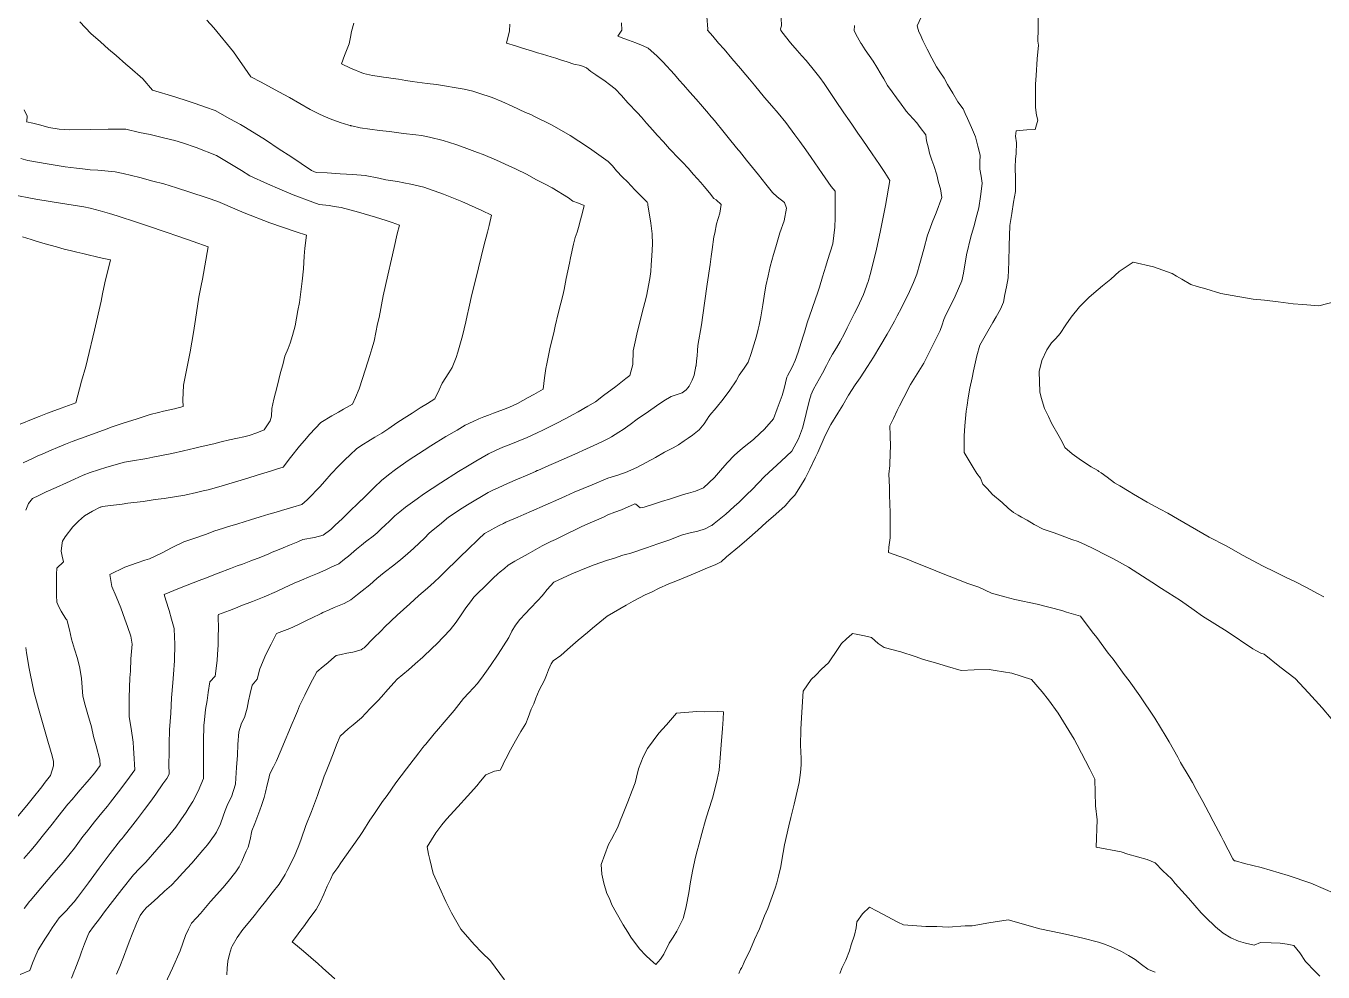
# Model space of a CAD drawing. Header units: inches. Extents: x 11351264 to 11356330, y 6702313 to 6706468.
# Drawn here: x 11351958 to 11352483, y 6702963 to 6703346 of the extents above; entities that cross this region are included whole.
import ezdxf

# ---------------------------------------------------------------- set-up
doc = ezdxf.new("R2010")
doc.units = ezdxf.units.IN
doc.header["$MEASUREMENT"] = 0
doc.layers.add('Shumate_Contours_clip1', color=7, linetype='Continuous', lineweight=0)

msp = doc.modelspace()

# ---------------------------------------------------------------- linework, layer by layer
at = {"layer": 'Shumate_Contours_clip1'}
for points, elevation in [([(11352038.81, 6702962.17), (11352039.04, 6702964.93), (11352039.28, 6702967.7), (11352039.91, 6702970.59), (11352040.81, 6702973.24), (11352041.03, 6702973.83), (11352043.03, 6702977.35), (11352045.38, 6702980.57), (11352048.21, 6702983.98), (11352050.48, 6702986.75), (11352051.74, 6702988.36), (11352052.26, 6702989.07), (11352054.48, 6702991.89), (11352057.28, 6702995.38), (11352060, 6702998.95), (11352062.46, 6703002.82), (11352063.31, 6703004.48), (11352066.12, 6703010.02), (11352068, 6703014.53), (11352068.96, 6703017.1), (11352070.91, 6703022.6), (11352073.12, 6703028.36), (11352075.55, 6703034.86), (11352076.27, 6703036.9), (11352077.14, 6703039.35), (11352078.32, 6703042.59), (11352079.02, 6703044.51), (11352080.65, 6703048.61), (11352082.28, 6703052.72), (11352083.32, 6703055.31), (11352084.71, 6703058.82), (11352087.97, 6703061.81), (11352089.97, 6703063.37), (11352093.36, 6703066.31), (11352095.16, 6703068.17), (11352096.96, 6703069.98), (11352100.09, 6703073.33), (11352101.48, 6703074.82), (11352104.06, 6703077.71), (11352106.67, 6703080.54), (11352107.88, 6703081.96), (11352112.42, 6703085.71), (11352115.14, 6703088.15), (11352118.21, 6703090.83), (11352122.03, 6703094.46), (11352123.87, 6703096.2), (11352129.34, 6703101.94), (11352131.7, 6703104.96), (11352134.04, 6703108.33), (11352135.68, 6703110.77), (11352137.45, 6703113.24), (11352138.81, 6703115.08), (11352140.47, 6703116.71), (11352143.12, 6703119.32), (11352147.08, 6703123.22), (11352148.24, 6703124.2), (11352148.64, 6703124.55), (11352149.52, 6703125.32), (11352151.26, 6703126.79), (11352152.82, 6703128.05), (11352155.51, 6703129.74), (11352158.21, 6703131.22), (11352160.89, 6703132.71), (11352162.73, 6703133.71), (11352164.65, 6703134.77), (11352166.55, 6703135.85), (11352170, 6703137.62), (11352171.95, 6703138.52), (11352177.05, 6703141.04), (11352179.58, 6703142.31), (11352182.62, 6703143.77), (11352185.91, 6703145.18), (11352189.53, 6703146.67), (11352191.38, 6703147.55), (11352193.17, 6703148.43), (11352195.92, 6703149.49), (11352198.59, 6703150.55), (11352201.33, 6703151.68), (11352203.52, 6703152.7), (11352204.04, 6703152.9), (11352204.4, 6703152.85), (11352206.2, 6703151.29), (11352207.83, 6703151.56), (11352212.35, 6703153.07), (11352214.79, 6703153.82), (11352218.52, 6703155.01), (11352223.4, 6703156.53), (11352224.7, 6703156.95), (11352225.83, 6703157.24), (11352228.61, 6703157.99), (11352231.8, 6703159.35), (11352236.31, 6703163.57), (11352238.72, 6703166.45), (11352241.41, 6703169.49), (11352244.35, 6703172.67), (11352246.67, 6703174.7), (11352248.27, 6703176.06), (11352252.08, 6703179.02), (11352254.74, 6703181.5), (11352256.34, 6703183.01), (11352258.47, 6703185.37), (11352260.16, 6703187.4), (11352261.68, 6703191.37), (11352263.72, 6703196.76), (11352264.45, 6703199.66), (11352265.61, 6703204.15), (11352265.84, 6703204.76), (11352267.68, 6703208.25), (11352268.9, 6703211.01), (11352270.23, 6703214.32), (11352272, 6703220.41), (11352272.7, 6703222.45), (11352273.85, 6703226.26), (11352275.81, 6703232), (11352277.23, 6703235.98), (11352277.94, 6703238.23), (11352278.77, 6703240.66), (11352280, 6703244.8), (11352281.39, 6703249.2), (11352282.09, 6703251.5), (11352284.22, 6703258.16), (11352285, 6703264.96), (11352285.11, 6703268.8), (11352285.15, 6703272.41), (11352285.18, 6703279.54), (11352283.56, 6703281.43), (11352279.92, 6703286.7), (11352278.41, 6703288.86), (11352275.39, 6703293.22), (11352273.23, 6703296.29), (11352270.85, 6703299.67), (11352268.84, 6703302.37), (11352265.15, 6703307.32), (11352262.06, 6703311.15), (11352259.57, 6703314.03), (11352256.56, 6703317.52), (11352252.5, 6703322.48), (11352250.51, 6703324.83), (11352249.01, 6703326.61), (11352246.86, 6703329.15), (11352243.37, 6703333.31), (11352240.15, 6703337), (11352237.98, 6703339.46), (11352235.62, 6703342.3), (11352233.52, 6703344.73), (11352233.5, 6703344.78), (11352233.58, 6703345.18), (11352233.22, 6703350.3)], 1418), ([(11352082.61, 6702960.61), (11352077.56, 6702965.09), (11352075.85, 6702966.62), (11352069.92, 6702971.73), (11352067.44, 6702973.84), (11352065.33, 6702975.53), (11352067.09, 6702977.89), (11352068.46, 6702979.7), (11352070.29, 6702982.22), (11352072.11, 6702984.73), (11352075.02, 6702988.62), (11352076.66, 6702991.62), (11352078.11, 6702994.82), (11352079.52, 6702998.06), (11352080.77, 6703000.84), (11352081.81, 6703003.01), (11352083.74, 6703005.71), (11352085, 6703007.49), (11352086.7, 6703009.88), (11352089.66, 6703014.05), (11352092.61, 6703018.24), (11352093.87, 6703020.25), (11352096.75, 6703024.78), (11352098.41, 6703027.16), (11352101.95, 6703032.35), (11352103.74, 6703034.88), (11352107.34, 6703039.89), (11352111.63, 6703045.65), (11352112.95, 6703047.38), (11352116.61, 6703052.03), (11352118.27, 6703054.23), (11352118.94, 6703055), (11352119.38, 6703055.56), (11352122.84, 6703059.72), (11352124.58, 6703061.79), (11352126.88, 6703064.5), (11352130.86, 6703069.29), (11352134.65, 6703074.15), (11352136.78, 6703076.35), (11352140.41, 6703080.11), (11352142.7, 6703083.25), (11352143.99, 6703085.17), (11352145.59, 6703087.51), (11352148.67, 6703092.07), (11352153.1, 6703098.84), (11352154.27, 6703101.3), (11352155.75, 6703103.83), (11352157.54, 6703106.04), (11352159.77, 6703108.5), (11352161.72, 6703110.53), (11352164.74, 6703113.73), (11352166.48, 6703115.67), (11352167.1, 6703116.39), (11352168.5, 6703118.22), (11352171.22, 6703121.14), (11352178.58, 6703124.58), (11352185.2, 6703127.25), (11352187.55, 6703128.2), (11352192.64, 6703129.94), (11352195.77, 6703130.95), (11352199.13, 6703132.08), (11352200.82, 6703132.54), (11352202.02, 6703132.8), (11352208.81, 6703135.16), (11352213.3, 6703136.66), (11352218.21, 6703138.4), (11352221.15, 6703139.54), (11352223.4, 6703140.38), (11352226.45, 6703141.19), (11352229.57, 6703141.88), (11352232.55, 6703142.83), (11352234.87, 6703144.04), (11352235.15, 6703144.2), (11352235.41, 6703144.34), (11352236.21, 6703144.99), (11352240.88, 6703148.72), (11352244.29, 6703151.83), (11352246.31, 6703153.61), (11352249.45, 6703156.68), (11352251.49, 6703158.72), (11352256.54, 6703163.93), (11352259.9, 6703167.13), (11352263.28, 6703170.19), (11352267.65, 6703174.31), (11352270.34, 6703179.31), (11352271.93, 6703183.56), (11352272.58, 6703186.13), (11352274.16, 6703192.84), (11352274.91, 6703195.44), (11352275.25, 6703196.67), (11352275.36, 6703196.92), (11352276.4, 6703199.3), (11352277.53, 6703201.55), (11352279.96, 6703205.88), (11352281.59, 6703208.93), (11352282.6, 6703210.88), (11352284.11, 6703213.53), (11352285.67, 6703216.08), (11352287.2, 6703218.7), (11352288.88, 6703221.92), (11352289.95, 6703224.16), (11352291.52, 6703227.15), (11352292.95, 6703230.12), (11352294.18, 6703232.39), (11352296.6, 6703237.71), (11352298.52, 6703242.99), (11352298.61, 6703243.19), (11352298.64, 6703243.3), (11352299.33, 6703245.83), (11352301.74, 6703255.42), (11352303.55, 6703263.62), (11352304.65, 6703269.64), (11352305.47, 6703273.73), (11352307.34, 6703283.83), (11352305.28, 6703287.09), (11352303.06, 6703290.33), (11352300.09, 6703294.61), (11352296.31, 6703300.14), (11352294.33, 6703303.04), (11352292.15, 6703306.23), (11352290.92, 6703308.03), (11352288.71, 6703311.27), (11352285.26, 6703316.31), (11352283.41, 6703319.11), (11352282.09, 6703321.16), (11352280.7, 6703323.17), (11352278.99, 6703325.59), (11352276.8, 6703328.33), (11352273.35, 6703332.39), (11352271.66, 6703334.3), (11352269.74, 6703336.46), (11352267.06, 6703339.57), (11352265.03, 6703342.16), (11352263.19, 6703344.59), (11352263.08, 6703345.27), (11352263.47, 6703346.43), (11352263.3, 6703349.75)], 1420), ([(11352487.64, 6702994.93), (11352477.76, 6702999.3), (11352468.55, 6703002.44), (11352457.6, 6703005.61), (11352450.81, 6703007.28), (11352447.17, 6703008.31), (11352446.76, 6703008.42), (11352446.63, 6703008.48), (11352446.45, 6703008.71), (11352446.2, 6703009.1), (11352442.3, 6703016.42), (11352441.36, 6703018.41), (11352438.21, 6703024.41), (11352436.46, 6703027.74), (11352434.06, 6703032.32), (11352431.23, 6703037.29), (11352429.77, 6703040.05), (11352428.41, 6703042.37), (11352425.02, 6703048.23), (11352423.81, 6703050.3), (11352420.34, 6703056.51), (11352419.18, 6703058.51), (11352414.6, 6703066.18), (11352408.55, 6703075.15), (11352404.11, 6703081.2), (11352402.2, 6703083.82), (11352397.64, 6703090.04), (11352395.71, 6703092.47), (11352391.09, 6703098.78), (11352389.2, 6703101.11), (11352384.53, 6703107.5), (11352378.86, 6703109.07), (11352376.87, 6703109.79), (11352366.94, 6703112.28), (11352357.87, 6703114.22), (11352353.81, 6703115.26), (11352348.43, 6703116.8), (11352343.29, 6703119.22), (11352338.47, 6703120.81), (11352334.17, 6703122.52), (11352329.6, 6703124.24), (11352325.96, 6703125.75), (11352320.94, 6703127.76), (11352317.75, 6703129.06), (11352313.59, 6703130.72), (11352310.95, 6703131.73), (11352306.78, 6703133.21), (11352306.83, 6703135.44), (11352307.46, 6703139.14), (11352307.41, 6703149.39), (11352307.19, 6703156.39), (11352307.09, 6703159.61), (11352306.92, 6703164.98), (11352307.22, 6703168.48), (11352307.44, 6703173.67), (11352307.51, 6703176.02), (11352307.36, 6703180.71), (11352307.28, 6703184.53), (11352308.7, 6703187.49), (11352310.25, 6703190.75), (11352311.16, 6703192.57), (11352312.88, 6703195.97), (11352315.65, 6703201.23), (11352318.36, 6703205.61), (11352321.01, 6703209.86), (11352323.74, 6703215.26), (11352324.74, 6703217.18), (11352326.41, 6703220.68), (11352327.69, 6703223.18), (11352328.42, 6703225.42), (11352329.2, 6703227.54), (11352329.95, 6703229.45), (11352332.15, 6703233.59), (11352333.72, 6703237.08), (11352335.04, 6703240.15), (11352336.37, 6703243.22), (11352337.08, 6703246.34), (11352338.26, 6703253.81), (11352340.13, 6703261.05), (11352341.55, 6703266.09), (11352342.09, 6703268.35), (11352343.29, 6703272.81), (11352343.94, 6703277.39), (11352344.37, 6703280.46), (11352344.68, 6703282.83), (11352344.25, 6703285.6), (11352343.72, 6703288.39), (11352343.78, 6703291.3), (11352343.8, 6703294.13), (11352342.96, 6703297.74), (11352341.91, 6703301.48), (11352340.39, 6703305.35), (11352338.66, 6703308.97), (11352337.82, 6703310.93), (11352337.01, 6703312.83), (11352334.85, 6703315.69), (11352332.74, 6703319.19), (11352331.72, 6703320.98), (11352330.66, 6703322.7), (11352329.22, 6703325.23), (11352327.58, 6703327.87), (11352326.11, 6703329.88), (11352324.22, 6703333.43), (11352322.37, 6703337), (11352320.61, 6703340.61), (11352319.5, 6703343.1), (11352319.08, 6703344.06), (11352318.71, 6703344.97), (11352318.4, 6703346.42), (11352320.03, 6703350.06)], 1424), ([(11352489.58, 6703061.68), (11352482.35, 6703070.26), (11352476.78, 6703076.45), (11352471.36, 6703082.17), (11352465.18, 6703086.94), (11352458.76, 6703092.02), (11352457.41, 6703092.49), (11352455.68, 6703093.35), (11352454.19, 6703094.25), (11352443.85, 6703101.22), (11352433.83, 6703107.5), (11352430.53, 6703109.92), (11352424.91, 6703113.71), (11352417.26, 6703118.67), (11352413.31, 6703121.15), (11352403.9, 6703127.34), (11352397.8, 6703130.64), (11352395.13, 6703132.04), (11352389.63, 6703134.85), (11352386.51, 6703136.32), (11352383.5, 6703137.62), (11352380.98, 6703138.51), (11352377.1, 6703140.01), (11352373.86, 6703141.18), (11352371.41, 6703141.97), (11352369.29, 6703142.63), (11352365.71, 6703144.62), (11352362.83, 6703146.27), (11352360.54, 6703147.58), (11352359.29, 6703148.34), (11352357.34, 6703149.4), (11352355.25, 6703151.22), (11352352.77, 6703153.44), (11352348.86, 6703156.73), (11352346.75, 6703159.1), (11352344.94, 6703160.94), (11352343.93, 6703163.3), (11352342.46, 6703165.22), (11352341.05, 6703167.61), (11352339.4, 6703170.32), (11352337.4, 6703173.72), (11352337.37, 6703180.52), (11352337.61, 6703184.57), (11352338.16, 6703190.5), (11352338.59, 6703192.86), (11352338.99, 6703195.83), (11352339.65, 6703199.79), (11352340.61, 6703204), (11352341.1, 6703206.83), (11352341.93, 6703210.44), (11352342.47, 6703212.91), (11352343.66, 6703217.24), (11352346.38, 6703221.95), (11352348.96, 6703226.35), (11352350.28, 6703228.63), (11352352.09, 6703231.72), (11352353.29, 6703234.54), (11352353.87, 6703237.64), (11352354.45, 6703240.74), (11352355.16, 6703244.42), (11352355.41, 6703250.88), (11352355.6, 6703257.35), (11352355.8, 6703265.57), (11352356.64, 6703270.55), (11352357.3, 6703275.13), (11352358.09, 6703279.42), (11352358.1, 6703284.48), (11352358.03, 6703289.27), (11352358.22, 6703292.49), (11352358.36, 6703294.81), (11352358.52, 6703299.05), (11352358.22, 6703301.81), (11352358.41, 6703303.98), (11352362.7, 6703304.39), (11352366.11, 6703304.54), (11352367.24, 6703308.35), (11352366.69, 6703310.36), (11352366.29, 6703313.35), (11352366.22, 6703315.44), (11352366.21, 6703319.76), (11352366.27, 6703322.89), (11352366.5, 6703326.4), (11352366.86, 6703333.13), (11352367.43, 6703338.64), (11352367.25, 6703340.26), (11352367.38, 6703345.24), (11352367.32, 6703349.94)], 1426), ([(11351955.19, 6702962.28), (11351959.17, 6702964), (11351960.26, 6702966.96), (11351961.19, 6702969.23), (11351962.46, 6702972.32), (11351965.48, 6702977.06), (11351966.79, 6702979.04), (11351968.19, 6702981.19), (11351971.04, 6702985.24), (11351973.97, 6702988.26), (11351975.5, 6702989.96), (11351977.11, 6702991.81), (11351978.39, 6702993.49), (11351982.84, 6702999.42), (11351987.2, 6703005.38), (11351991.62, 6703011.32), (11351995.78, 6703016.67), (11351996.01, 6703016.92), (11351996.45, 6703017.45), (11351996.89, 6703017.99), (11352000.84, 6703022.95), (11352002.72, 6703025.37), (11352005.55, 6703029.08), (11352008.04, 6703032.52), (11352010.11, 6703035.34), (11352012.98, 6703039.5), (11352014.55, 6703041.71), (11352015.5, 6703043.43), (11352015.45, 6703047.4), (11352015.49, 6703052.25), (11352015.55, 6703055.75), (11352015.65, 6703061.43), (11352016.2, 6703068.11), (11352016.5, 6703074.3), (11352016.96, 6703080.45), (11352017.23, 6703083.9), (11352017.69, 6703089.34), (11352017.78, 6703096.2), (11352017.67, 6703098.97), (11352017.55, 6703102.39), (11352016.52, 6703106.28), (11352015.47, 6703109.67), (11352014.22, 6703113.97), (11352013.46, 6703116.24), (11352019.77, 6703118.77), (11352027.62, 6703121.88), (11352030.21, 6703122.86), (11352035.32, 6703124.84), (11352040.29, 6703126.7), (11352043.06, 6703127.77), (11352045.15, 6703128.53), (11352048.64, 6703129.79), (11352052.62, 6703131.38), (11352055.9, 6703132.71), (11352057.27, 6703133.29), (11352059.43, 6703134.16), (11352061.63, 6703135.06), (11352064.29, 6703136.16), (11352066.99, 6703137.31), (11352067.62, 6703137.57), (11352069.68, 6703138.42), (11352074.4, 6703139.33), (11352077.81, 6703140.19), (11352080.94, 6703142.57), (11352082.75, 6703144.24), (11352085.56, 6703146.87), (11352087.49, 6703148.73), (11352089.4, 6703150.63), (11352091.32, 6703152.5), (11352093.18, 6703154.25), (11352093.28, 6703154.34), (11352093.34, 6703154.39), (11352095.98, 6703156.94), (11352098.71, 6703159.68), (11352101.46, 6703162.31), (11352104.26, 6703164.66), (11352107.17, 6703166.76), (11352112.31, 6703170.43), (11352118.81, 6703174.7), (11352121.49, 6703176.41), (11352127.55, 6703180.19), (11352132.1, 6703182.82), (11352135.42, 6703184.77), (11352138.56, 6703186.26), (11352140.94, 6703187.34), (11352142.91, 6703188.13), (11352144.83, 6703188.84), (11352146.81, 6703189.61), (11352150.89, 6703191.17), (11352153.34, 6703192.07), (11352156.48, 6703193.51), (11352160.91, 6703195.92), (11352163.11, 6703197.13), (11352166.88, 6703199.29), (11352167.19, 6703201.62), (11352167.5, 6703203.94), (11352168.07, 6703207.68), (11352168.2, 6703208.42), (11352168.31, 6703208.97), (11352169.7, 6703215.75), (11352171.33, 6703222.9), (11352171.82, 6703224.89), (11352173.07, 6703230.06), (11352174.09, 6703234.14), (11352174.84, 6703237.23), (11352175.38, 6703239.78), (11352176.29, 6703244.16), (11352177.58, 6703250.35), (11352178.06, 6703252.55), (11352179.27, 6703258.04), (11352179.93, 6703260.8), (11352180.67, 6703262.95), (11352181.28, 6703264.87), (11352182.02, 6703267.93), (11352182.8, 6703270.83), (11352183.5, 6703273.78), (11352181.29, 6703274.65), (11352178.96, 6703275.53), (11352177.19, 6703276.81), (11352170.54, 6703280.87), (11352167.69, 6703282.38), (11352163.99, 6703284.32), (11352160.39, 6703286.23), (11352155.7, 6703288.59), (11352152.97, 6703289.84), (11352148.09, 6703292.07), (11352142.69, 6703294.32), (11352140.41, 6703295.26), (11352134.97, 6703297.19), (11352131.51, 6703298.39), (11352126.42, 6703300.1), (11352120.91, 6703301.44), (11352117.65, 6703302.01), (11352115.37, 6703302.31), (11352110.44, 6703302.9), (11352104.73, 6703303.66), (11352100.73, 6703304.13), (11352096.72, 6703304.59), (11352092.79, 6703305.24), (11352089.49, 6703305.93), (11352089.05, 6703306.02), (11352088.87, 6703306.07), (11352088.29, 6703306.26), (11352084.73, 6703307.29), (11352080.71, 6703308.8), (11352078.83, 6703309.65), (11352076.67, 6703310.57), (11352072.6, 6703312.64), (11352064.23, 6703317.47), (11352059.87, 6703319.8), (11352052.73, 6703323.65), (11352048.54, 6703325.77), (11352041.63, 6703335.96), (11352033.64, 6703345.61), (11352030.73, 6703348.74)], 1410), ([(11351956.79, 6702989.03), (11351958.99, 6702991.86), (11351959.16, 6702992.1), (11351959.27, 6702992.21), (11351963.54, 6702997.29), (11351968.07, 6703002.54), (11351972.61, 6703007.86), (11351975.41, 6703011.36), (11351977.16, 6703013.5), (11351980.62, 6703018.22), (11351981.99, 6703019.98), (11351985.23, 6703024.21), (11351988.22, 6703027.83), (11351990.51, 6703030.52), (11351991.79, 6703032.15), (11351994.99, 6703036.28), (11351996.78, 6703038.66), (11351999.41, 6703042.22), (11352001.57, 6703045.2), (11352001.48, 6703047.44), (11352001.34, 6703049.62), (11352001.22, 6703051.92), (11352001.04, 6703054.04), (11352000.91, 6703056.37), (11352000.16, 6703061.96), (11351999.38, 6703066.66), (11351999.34, 6703074.55), (11351999.56, 6703082.45), (11351999.81, 6703085.2), (11352000.01, 6703090.18), (11352000.58, 6703096.06), (11352000.22, 6703097.73), (11352000.04, 6703099.3), (11351998.72, 6703103.3), (11351997.62, 6703106.2), (11351995.91, 6703110.79), (11351994.07, 6703115.36), (11351992.37, 6703119.46), (11351991.46, 6703124.36), (11351997.64, 6703127.27), (11352002.58, 6703129.09), (11352005.66, 6703130.06), (11352007.57, 6703130.71), (11352012.42, 6703132.89), (11352016.76, 6703135.21), (11352021.47, 6703137.47), (11352025.85, 6703138.99), (11352030.26, 6703140.51), (11352034.05, 6703141.96), (11352037.17, 6703142.99), (11352039.13, 6703143.6), (11352043.35, 6703144.89), (11352048.46, 6703146.47), (11352052.35, 6703147.71), (11352055.87, 6703148.8), (11352057.42, 6703149.21), (11352058.81, 6703149.57), (11352061.03, 6703150.27), (11352065.64, 6703151.59), (11352069.2, 6703152.68), (11352071.35, 6703154.59), (11352073.37, 6703156.61), (11352074.91, 6703158.21), (11352076.51, 6703159.85), (11352078.49, 6703162.11), (11352081.08, 6703165.11), (11352084.18, 6703168.34), (11352086.75, 6703170.92), (11352088.64, 6703172.57), (11352091.51, 6703175.34), (11352094.24, 6703177.04), (11352095.96, 6703178.2), (11352098.84, 6703179.93), (11352101.59, 6703181.57), (11352104.47, 6703183.48), (11352107.74, 6703185.67), (11352110.71, 6703187.61), (11352113.91, 6703189.68), (11352117.18, 6703191.74), (11352120.09, 6703193.59), (11352123.04, 6703195.43), (11352124.84, 6703199.14), (11352126.1, 6703201.72), (11352128.78, 6703205.98), (11352130.03, 6703208.15), (11352131.74, 6703212.16), (11352132.39, 6703214.36), (11352133.68, 6703219), (11352134.21, 6703220.93), (11352135.61, 6703226.6), (11352136.17, 6703229.13), (11352136.85, 6703232.14), (11352138.11, 6703237.69), (11352138.97, 6703241.33), (11352140.71, 6703248.44), (11352142.97, 6703257.38), (11352144.35, 6703262.89), (11352145.01, 6703265.58), (11352146.04, 6703269.79), (11352142.13, 6703271.7), (11352133.94, 6703275.29), (11352126.6, 6703278.32), (11352118.67, 6703281.12), (11352113.34, 6703282.38), (11352110.5, 6703282.86), (11352107.94, 6703283.44), (11352103.24, 6703284.17), (11352100.38, 6703284.79), (11352094.93, 6703285.88), (11352089.87, 6703286.31), (11352087.28, 6703286.43), (11352084.71, 6703286.62), (11352079.52, 6703286.9), (11352075.08, 6703287.06), (11352073.12, 6703287.88), (11352064.8, 6703293.53), (11352060.06, 6703296.61), (11352054.58, 6703300.26), (11352046.44, 6703305.3), (11352044.38, 6703306.58), (11352040.13, 6703308.86), (11352034.19, 6703312.19), (11352030.27, 6703313.56), (11352026.02, 6703315.09), (11352023.23, 6703315.96), (11352017.85, 6703317.8), (11352008.74, 6703320.46), (11352004.8, 6703325.05), (11351999.61, 6703329.55), (11351997.98, 6703330.96), (11351994.12, 6703334.51), (11351990.98, 6703337.04), (11351987.74, 6703339.98), (11351983.85, 6703343.42), (11351979.31, 6703348.17)], 1408), ([(11351976.03, 6702960.87), (11351977.19, 6702963.92), (11351977.27, 6702964.22), (11351979.29, 6702969.45), (11351980.09, 6702971.53), (11351981.31, 6702974.71), (11351982.62, 6702978.09), (11351983.09, 6702979.28), (11351984.89, 6702981.73), (11351987.26, 6702984.92), (11351989.39, 6702987.66), (11351991.63, 6702990.62), (11351996.32, 6702996.75), (11352001.06, 6703002.75), (11352003.51, 6703005.21), (11352006.05, 6703007.85), (11352010.59, 6703012.94), (11352012.31, 6703014.92), (11352015.84, 6703018.99), (11352018.17, 6703022.04), (11352020.3, 6703024.99), (11352022.43, 6703028.11), (11352023.68, 6703030.1), (11352025.13, 6703032.32), (11352027.29, 6703036.54), (11352028.35, 6703039.1), (11352029.43, 6703041.66), (11352029.45, 6703046.47), (11352029.38, 6703051.29), (11352029.36, 6703053.86), (11352029.38, 6703056.1), (11352029.46, 6703058.98), (11352029.53, 6703061.02), (11352029.58, 6703061.47), (11352029.57, 6703063.15), (11352029.81, 6703065.42), (11352030.29, 6703069.58), (11352030.88, 6703073.28), (11352031.37, 6703076.59), (11352032, 6703080.85), (11352034.18, 6703083.19), (11352034.96, 6703089.43), (11352035.05, 6703092.07), (11352035.32, 6703095.69), (11352035.32, 6703099.75), (11352035.46, 6703101.98), (11352035.38, 6703107.7), (11352035.5, 6703108.12), (11352039.89, 6703109.78), (11352042.36, 6703110.74), (11352044.6, 6703111.59), (11352049.31, 6703113.39), (11352054, 6703115.22), (11352058.94, 6703117.46), (11352062.12, 6703118.92), (11352066.17, 6703120.73), (11352069.11, 6703122.03), (11352072.25, 6703123.39), (11352075.54, 6703124.68), (11352078.89, 6703126.24), (11352081.35, 6703127.4), (11352084.24, 6703128.67), (11352086.44, 6703130.45), (11352088.12, 6703131.78), (11352091.41, 6703134.57), (11352093.37, 6703136.15), (11352095.05, 6703137.52), (11352096.03, 6703138.33), (11352097.54, 6703139.38), (11352098.83, 6703140.36), (11352099.83, 6703141.27), (11352101.15, 6703142.67), (11352103.1, 6703144.42), (11352104.55, 6703145.82), (11352106.88, 6703148.05), (11352108.93, 6703149.73), (11352111.25, 6703151.59), (11352115.89, 6703154.94), (11352118.52, 6703156.79), (11352125.53, 6703161.46), (11352132.62, 6703165.95), (11352136.25, 6703168.19), (11352139.64, 6703170.15), (11352144.83, 6703173.16), (11352147.85, 6703174.61), (11352150.59, 6703175.83), (11352153.82, 6703177.15), (11352156.79, 6703178.32), (11352160.44, 6703179.85), (11352164.45, 6703181.69), (11352166.78, 6703182.79), (11352171.93, 6703185.34), (11352176.37, 6703187.62), (11352179.08, 6703189.04), (11352181.09, 6703190.11), (11352185.07, 6703192.44), (11352188.14, 6703194.29), (11352191.41, 6703196.77), (11352196.37, 6703200.5), (11352200.35, 6703203.61), (11352201.98, 6703204.88), (11352203.27, 6703209.41), (11352203.35, 6703214.88), (11352204.49, 6703219.79), (11352205.04, 6703222.33), (11352205.54, 6703224.28), (11352206.89, 6703229.91), (11352208.83, 6703236.96), (11352210.15, 6703244.23), (11352210.47, 6703247.04), (11352210.7, 6703249.72), (11352210.94, 6703253.38), (11352211.21, 6703258.07), (11352211.06, 6703262.31), (11352210.56, 6703266.56), (11352209.89, 6703270.81), (11352209.36, 6703273.89), (11352209.31, 6703274.56), (11352209.01, 6703275.04), (11352206.28, 6703277.84), (11352204.01, 6703280.14), (11352201.06, 6703283.35), (11352199.11, 6703285.22), (11352196.61, 6703287.72), (11352195.01, 6703289.81), (11352193.48, 6703291.34), (11352193.26, 6703291.55), (11352186.58, 6703296.29), (11352184.84, 6703297.48), (11352177.8, 6703302.03), (11352170.53, 6703306.21), (11352163.21, 6703309.88), (11352161.9, 6703310.52), (11352159.8, 6703311.42), (11352154.33, 6703314), (11352150.21, 6703315.87), (11352146.25, 6703317.45), (11352140.87, 6703319.28), (11352138.5, 6703320.03), (11352134.91, 6703320.78), (11352132.57, 6703321.27), (11352126.12, 6703322.35), (11352123.71, 6703322.68), (11352120.03, 6703323.17), (11352113.95, 6703323.99), (11352111.33, 6703324.39), (11352108.32, 6703324.85), (11352106.16, 6703325.18), (11352103.56, 6703325.57), (11352102.3, 6703325.76), (11352100.61, 6703325.94), (11352097.81, 6703326.38), (11352094.25, 6703327.17), (11352088.93, 6703329.4), (11352085.33, 6703331.04), (11352086.51, 6703334.41), (11352088.33, 6703339.26), (11352089, 6703341.9), (11352089.4, 6703344.19), (11352090.22, 6703347.61)], 1412), ([(11351994.24, 6702962.52), (11351995.52, 6702965.59), (11351997, 6702969.28), (11351998.54, 6702973.44), (11351999.6, 6702976.23), (11352000.51, 6702978.65), (11352002.32, 6702983.04), (11352003.73, 6702986.23), (11352004.85, 6702987.76), (11352006.15, 6702989.36), (11352008.19, 6702991.11), (11352010.94, 6702993.56), (11352013.68, 6702996.02), (11352016.4, 6702998.51), (11352018.5, 6703000.72), (11352021.07, 6703003.47), (11352024.66, 6703007.38), (11352029.17, 6703012.61), (11352030.98, 6703014.85), (11352033.88, 6703018.71), (11352034.67, 6703019.97), (11352036.28, 6703023.37), (11352037.37, 6703026.49), (11352038.14, 6703028.7), (11352039.32, 6703031.45), (11352040.79, 6703034.32), (11352041.61, 6703036.79), (11352042.34, 6703039.46), (11352042.47, 6703041.81), (11352042.76, 6703046.12), (11352043.22, 6703051.17), (11352043.28, 6703055.5), (11352043.74, 6703060.59), (11352044.74, 6703064.07), (11352046.04, 6703066.38), (11352047.11, 6703070.16), (11352047.61, 6703073.14), (11352048.27, 6703076.14), (11352049.17, 6703079.53), (11352051.09, 6703081.95), (11352052.18, 6703086.08), (11352054.72, 6703091.85), (11352056.86, 6703096.1), (11352059.01, 6703100.36), (11352061.2, 6703101.24), (11352064.34, 6703102.49), (11352067.61, 6703103.94), (11352070.8, 6703105.48), (11352073.97, 6703107.04), (11352076.26, 6703108.17), (11352077.06, 6703108.55), (11352077.75, 6703108.86), (11352080.33, 6703110.03), (11352082.32, 6703110.89), (11352086.31, 6703112.55), (11352089.01, 6703114.09), (11352091.75, 6703116.2), (11352093.72, 6703117.65), (11352096.71, 6703120.13), (11352099.59, 6703122.67), (11352102.56, 6703125.16), (11352106.45, 6703128.14), (11352109.3, 6703130.34), (11352112.07, 6703132.67), (11352114.53, 6703134.91), (11352118.83, 6703139.07), (11352120.84, 6703141.01), (11352122.44, 6703142.38), (11352124.95, 6703144.47), (11352128.57, 6703147.47), (11352134.18, 6703151.2), (11352136.3, 6703152.56), (11352144.6, 6703157.56), (11352146.62, 6703158.46), (11352148.66, 6703159.41), (11352152.56, 6703161.21), (11352156.48, 6703162.9), (11352160.4, 6703164.58), (11352163.82, 6703166.04), (11352164.53, 6703166.36), (11352164.74, 6703166.45), (11352169.27, 6703168.43), (11352172.06, 6703169.65), (11352179.74, 6703173.03), (11352184.5, 6703175.18), (11352187.39, 6703176.53), (11352190.65, 6703178.07), (11352193.4, 6703179.44), (11352194.58, 6703180.07), (11352197.6, 6703181.88), (11352199.3, 6703183.02), (11352202.11, 6703185.1), (11352204.95, 6703187.15), (11352209.56, 6703190.34), (11352212.82, 6703192.55), (11352215.74, 6703194.62), (11352218.7, 6703196.45), (11352223.22, 6703197.9), (11352224.87, 6703199.09), (11352225.54, 6703199.96), (11352226.06, 6703200.63), (11352227.32, 6703203), (11352228.01, 6703205.03), (11352228.79, 6703208.64), (11352228.81, 6703208.74), (11352228.81, 6703208.78), (11352229.03, 6703210.82), (11352229.33, 6703212.83), (11352229.38, 6703215.01), (11352229.56, 6703217.09), (11352231, 6703225.45), (11352232.2, 6703234.13), (11352233.34, 6703241.9), (11352234.53, 6703249.82), (11352234.95, 6703253.14), (11352235.32, 6703255.85), (11352236.09, 6703261), (11352236.39, 6703262.57), (11352237.15, 6703266.34), (11352237.8, 6703268.51), (11352238.47, 6703270.62), (11352238.96, 6703274.2), (11352236.99, 6703275.98), (11352236, 6703276.63), (11352234.25, 6703278.84), (11352232.14, 6703281.42), (11352230.77, 6703283.04), (11352227.85, 6703286.32), (11352225.57, 6703288.79), (11352223.28, 6703291.26), (11352221.96, 6703292.62), (11352218.14, 6703296.73), (11352215.65, 6703299.45), (11352213.1, 6703302.27), (11352211.38, 6703304.2), (11352208.78, 6703307.06), (11352206.69, 6703309.49), (11352205.08, 6703311.3), (11352201.26, 6703315.35), (11352198.71, 6703318.29), (11352196.02, 6703320.93), (11352193.74, 6703322.67), (11352192.05, 6703324.02), (11352188.21, 6703326.66), (11352186.27, 6703327.96), (11352184.44, 6703329.43), (11352182.24, 6703330.36), (11352179.33, 6703330.98), (11352176.62, 6703331.87), (11352174.01, 6703332.72), (11352172.07, 6703333.36), (11352170.12, 6703333.96), (11352166.66, 6703335), (11352164.62, 6703335.61), (11352162.57, 6703336.22), (11352158.62, 6703337.44), (11352158.15, 6703337.61), (11352155.73, 6703338.36), (11352152.07, 6703339.47), (11352153.33, 6703344.46), (11352153.5, 6703347.19)], 1414), ([(11352013.93, 6702958.61), (11352016.81, 6702964.84), (11352019.92, 6702971.93), (11352022.13, 6702978.07), (11352023.37, 6702980.74), (11352024.62, 6702983.05), (11352026.56, 6702985.26), (11352028.15, 6702986.99), (11352032.25, 6702991.92), (11352037.31, 6702997.43), (11352039.47, 6702999.98), (11352042.57, 6703003.96), (11352043.8, 6703005.9), (11352044.89, 6703008.1), (11352045.92, 6703010.41), (11352046.74, 6703012.33), (11352047.14, 6703013.06), (11352047.44, 6703013.91), (11352048.27, 6703016.95), (11352048.99, 6703020.54), (11352050.24, 6703023.46), (11352052.2, 6703028.88), (11352052.87, 6703030.83), (11352053.97, 6703034.06), (11352054.46, 6703036.18), (11352055.17, 6703039.2), (11352055.67, 6703041.22), (11352056.24, 6703043.64), (11352057.78, 6703046.45), (11352058.99, 6703048.86), (11352060.82, 6703053.26), (11352062.5, 6703057.24), (11352063.98, 6703060.78), (11352064.91, 6703062.99), (11352066.65, 6703067.1), (11352067.46, 6703069.03), (11352068.32, 6703071.09), (11352070.4, 6703075.5), (11352072.64, 6703079.94), (11352075.31, 6703084.93), (11352077.83, 6703087.01), (11352079.72, 6703088.55), (11352081.42, 6703090.04), (11352083.14, 6703091.47), (11352085.15, 6703091.9), (11352087.48, 6703092.41), (11352089.92, 6703092.79), (11352093.24, 6703093.85), (11352093.94, 6703094.29), (11352094.45, 6703094.61), (11352098.18, 6703098.53), (11352101.29, 6703101.53), (11352102.9, 6703103.18), (11352107.79, 6703107.8), (11352112.89, 6703112.39), (11352116.6, 6703115.85), (11352120.16, 6703118.77), (11352122.79, 6703121.22), (11352125.04, 6703123.35), (11352127.71, 6703125.89), (11352131.97, 6703130.07), (11352133.62, 6703131.68), (11352136.24, 6703134.25), (11352140.81, 6703138.67), (11352143.22, 6703140.91), (11352145.18, 6703142.03), (11352147.16, 6703143.1), (11352149.14, 6703144.12), (11352150.94, 6703145.01), (11352151.26, 6703145.18), (11352151.37, 6703145.24), (11352151.86, 6703145.47), (11352156.72, 6703147.59), (11352159.16, 6703148.66), (11352162.22, 6703150), (11352167.73, 6703152.4), (11352173.23, 6703154.81), (11352175.98, 6703156.02), (11352179.55, 6703157.62), (11352186.83, 6703160.64), (11352193.14, 6703163.3), (11352197.1, 6703164.51), (11352200.99, 6703165.9), (11352201.49, 6703166.15), (11352204.83, 6703167.64), (11352208.67, 6703169.6), (11352212.39, 6703171.72), (11352216.06, 6703173.9), (11352219.54, 6703175.58), (11352221.77, 6703176.86), (11352223.98, 6703178.39), (11352225.69, 6703179.55), (11352227.41, 6703180.71), (11352230.12, 6703182.83), (11352232.05, 6703185.3), (11352233.33, 6703187.25), (11352234.04, 6703188.25), (11352234.15, 6703188.4), (11352234.46, 6703188.77), (11352236.97, 6703191.78), (11352239.8, 6703195.28), (11352242.52, 6703198.89), (11352245.08, 6703202.68), (11352246.26, 6703204.98), (11352248.35, 6703207.86), (11352249.92, 6703210.23), (11352251.14, 6703213.79), (11352252.24, 6703217.33), (11352253.24, 6703220.87), (11352253.96, 6703223.64), (11352254.34, 6703225.29), (11352255.07, 6703228.68), (11352255.87, 6703233.44), (11352256.38, 6703237.04), (11352257.09, 6703241.22), (11352258, 6703245.28), (11352258.84, 6703248.99), (11352260.15, 6703253.85), (11352261.06, 6703256.94), (11352262.81, 6703262.7), (11352264.56, 6703267.51), (11352265.45, 6703272.69), (11352264.67, 6703274.96), (11352261.67, 6703277.28), (11352259.78, 6703279.03), (11352257.08, 6703282.41), (11352254.11, 6703286.11), (11352249.25, 6703292.13), (11352246.42, 6703295.69), (11352245.88, 6703296.34), (11352242.94, 6703299.98), (11352240.22, 6703303.34), (11352236.28, 6703308.11), (11352234.18, 6703310.61), (11352234.02, 6703310.79), (11352233.86, 6703310.98), (11352231.45, 6703313.8), (11352228.92, 6703316.73), (11352226.37, 6703319.65), (11352223.79, 6703322.53), (11352222.05, 6703324.48), (11352220.09, 6703326.78), (11352215.37, 6703331.87), (11352212.9, 6703334.34), (11352209.38, 6703337.41), (11352207.39, 6703338.41), (11352204.51, 6703339.57), (11352201.53, 6703340.68), (11352199.64, 6703341.38), (11352197.16, 6703342.27), (11352198.83, 6703344.73), (11352198.6, 6703347.64)], 1416), ([(11352151.23, 6702960.19), (11352145.55, 6702967.8), (11352142.06, 6702971.2), (11352138.99, 6702974.5), (11352137.25, 6702976.48), (11352133.66, 6702980.62), (11352129.84, 6702987.26), (11352127.57, 6702991.85), (11352122.42, 6703003.17), (11352121.08, 6703008.84), (11352120.55, 6703011.03), (11352120, 6703014), (11352123.42, 6703019.67), (11352125.88, 6703022.92), (11352127.78, 6703025.23), (11352132.32, 6703030.2), (11352136.3, 6703034.58), (11352140.04, 6703038.74), (11352141.54, 6703040.6), (11352143.66, 6703043.2), (11352147.18, 6703044.61), (11352149.47, 6703045.01), (11352150.71, 6703047.32), (11352150.76, 6703047.63), (11352151.8, 6703049.71), (11352153.7, 6703053.32), (11352155.69, 6703056.98), (11352157.89, 6703060.74), (11352159.96, 6703064), (11352160.86, 6703066.45), (11352162.12, 6703069.73), (11352163.09, 6703071.97), (11352164.03, 6703074.22), (11352165.38, 6703077.51), (11352167.49, 6703081.45), (11352168.34, 6703083.5), (11352169.14, 6703085.66), (11352170.12, 6703088.17), (11352171, 6703089.38), (11352174.11, 6703091.48), (11352176.82, 6703093.98), (11352181.16, 6703097.73), (11352184.91, 6703100.82), (11352186.95, 6703102.56), (11352192.89, 6703107.39), (11352200.55, 6703111.95), (11352203.35, 6703113.49), (11352208.24, 6703116.08), (11352211.05, 6703117.35), (11352213.68, 6703118.66), (11352217.76, 6703120.46), (11352219.95, 6703121.36), (11352223.66, 6703122.81), (11352228.47, 6703124.84), (11352232.51, 6703126.54), (11352236.82, 6703128.42), (11352238.98, 6703129.44), (11352241.2, 6703131.44), (11352246.4, 6703135.75), (11352249.36, 6703138.41), (11352253.78, 6703142.22), (11352257.2, 6703145.3), (11352261.14, 6703148.77), (11352264.89, 6703152.15), (11352267.23, 6703154.81), (11352268.78, 6703156.41), (11352271.13, 6703160.03), (11352273.07, 6703163.18), (11352274.93, 6703166.92), (11352277.23, 6703171.78), (11352278.14, 6703173.74), (11352281.15, 6703180.55), (11352283.38, 6703185.06), (11352286.2, 6703189.7), (11352288.19, 6703192.88), (11352290.6, 6703196.88), (11352293.29, 6703201.05), (11352295.26, 6703203.97), (11352298.18, 6703208.54), (11352300.6, 6703212.32), (11352303.22, 6703216.58), (11352306.23, 6703221.68), (11352307.28, 6703223.49), (11352309.19, 6703226.92), (11352310.29, 6703229.07), (11352312.03, 6703232.27), (11352313.23, 6703234.82), (11352314.72, 6703237.66), (11352316.8, 6703242.6), (11352318.16, 6703245.89), (11352319.36, 6703250.19), (11352321.08, 6703256.07), (11352322.56, 6703261.74), (11352323.58, 6703264.51), (11352324.46, 6703266.9), (11352326.04, 6703270.71), (11352328.35, 6703276.98), (11352327.78, 6703280.44), (11352327.04, 6703283.08), (11352326.33, 6703286.13), (11352325.03, 6703289.98), (11352324.34, 6703292.14), (11352323.38, 6703294.86), (11352322.97, 6703296.98), (11352322.13, 6703299.91), (11352321.88, 6703302.34), (11352319.59, 6703305.37), (11352318.2, 6703307.15), (11352316.67, 6703308.78), (11352315.18, 6703310.47), (11352313.78, 6703312.12), (11352313.73, 6703312.18), (11352313.66, 6703312.27), (11352311.83, 6703314.74), (11352309.99, 6703317.27), (11352308.18, 6703319.82), (11352306.4, 6703322.37), (11352304.81, 6703325.05), (11352303.78, 6703326.81), (11352302.03, 6703329.75), (11352300.49, 6703332.13), (11352298.93, 6703334.45), (11352297.36, 6703336.76), (11352295.9, 6703338.94), (11352295.76, 6703339.16), (11352295.58, 6703339.43), (11352294.14, 6703341.84), (11352292.86, 6703344.44), (11352293.02, 6703346.62)], 1422), ([(11351956.67, 6703009.24), (11351959.5, 6703012.52), (11351961.66, 6703015.15), (11351964.12, 6703018.18), (11351968.11, 6703023.22), (11351970.41, 6703026.15), (11351974.54, 6703031.31), (11351976.27, 6703033.26), (11351977.94, 6703035.3), (11351979.46, 6703037.09), (11351981.32, 6703039.32), (11351983.1, 6703041.35), (11351985.39, 6703044), (11351987.64, 6703046.98), (11351987.47, 6703049.23), (11351985.97, 6703054.93), (11351984.95, 6703058.74), (11351984.04, 6703062.56), (11351982.62, 6703067.67), (11351981.47, 6703071.45), (11351980.61, 6703075.1), (11351980.03, 6703082.13), (11351979.32, 6703086.34), (11351978.45, 6703090.24), (11351977.21, 6703094.13), (11351975.96, 6703098.1), (11351975.15, 6703101.86), (11351974.22, 6703105.59), (11351974.05, 6703105.91), (11351973.73, 6703106.31), (11351971.78, 6703109.48), (11351970.82, 6703111.25), (11351970.02, 6703113.13), (11351969.93, 6703115.85), (11351969.85, 6703118.71), (11351969.89, 6703121.45), (11351969.95, 6703124.5), (11351970.04, 6703126.93), (11351972.77, 6703129.49), (11351972.22, 6703131.76), (11351971.77, 6703133.82), (11351972.19, 6703137.11), (11351972.39, 6703137.82), (11351973.44, 6703139.61), (11351976.48, 6703143.64), (11351978.8, 6703145.89), (11351981.26, 6703148.06), (11351984.55, 6703150.01), (11351987.64, 6703151.6), (11351987.87, 6703151.61), (11351988.13, 6703151.71), (11351988.45, 6703151.83), (11351996.47, 6703152.8), (11351998.82, 6703153.13), (11352004.99, 6703153.91), (11352009.91, 6703154.63), (11352013.48, 6703155.09), (11352021.93, 6703156.39), (11352026.61, 6703157.48), (11352029.29, 6703158.16), (11352031.27, 6703158.62), (11352035.63, 6703159.79), (11352041.05, 6703161.46), (11352043.34, 6703162.16), (11352047.32, 6703163.38), (11352051.18, 6703164.56), (11352056.49, 6703166.19), (11352059.38, 6703167.12), (11352061.61, 6703167.81), (11352064.59, 6703171.71), (11352068.34, 6703176.26), (11352070.35, 6703178.53), (11352072.48, 6703181.12), (11352076.87, 6703185.8), (11352081.43, 6703188.58), (11352084.12, 6703190.09), (11352086.12, 6703191.27), (11352089.79, 6703193.28), (11352090.98, 6703196.02), (11352092.48, 6703199.45), (11352095.06, 6703207.52), (11352096.82, 6703212.94), (11352097.58, 6703215.65), (11352098.55, 6703218.86), (11352099.89, 6703225.8), (11352100.49, 6703228.38), (11352102.15, 6703237.18), (11352104.05, 6703245.52), (11352105.53, 6703252.04), (11352106.59, 6703256.67), (11352107.87, 6703262.2), (11352108.75, 6703265.82), (11352105.83, 6703266.87), (11352103.39, 6703267.61), (11352099.06, 6703269.05), (11352092.14, 6703271.04), (11352085.12, 6703272.9), (11352082.36, 6703273.28), (11352080.31, 6703273.67), (11352076.21, 6703274.13), (11352073.72, 6703275.05), (11352065.77, 6703278.04), (11352060.34, 6703280.32), (11352055.27, 6703282.53), (11352048.21, 6703285.7), (11352044.85, 6703287.85), (11352034.64, 6703294.01), (11352026.47, 6703297.19), (11352020.98, 6703299.14), (11352017.77, 6703300.04), (11352013.76, 6703301.01), (11352007.89, 6703302.43), (11352003.56, 6703303.33), (11351997.95, 6703304.6), (11351990.8, 6703304.64), (11351983.71, 6703304.52), (11351975.07, 6703304.32), (11351971.04, 6703304.68), (11351966.86, 6703305.28), (11351963.63, 6703306.26), (11351960.38, 6703307.05), (11351957.83, 6703307.67), (11351957.85, 6703307.84), (11351958.04, 6703309.96), (11351956.87, 6703312.49)], 1406), ([(11351957.48, 6703150.32), (11351958.58, 6703153.02), (11351960.22, 6703155.06), (11351962.8, 6703156.32), (11351965.67, 6703157.72), (11351969.84, 6703159.6), (11351973.99, 6703161.4), (11351977.26, 6703162.96), (11351980.66, 6703164.57), (11351983.6, 6703165.63), (11351990.32, 6703167.78), (11351997.5, 6703169.83), (11351999.81, 6703170.16), (11352006.46, 6703171.34), (11352008.85, 6703171.8), (11352016.55, 6703173.3), (11352021.39, 6703174.44), (11352025.91, 6703175.46), (11352028.05, 6703175.96), (11352033.54, 6703177.24), (11352036.64, 6703177.99), (11352039.97, 6703178.82), (11352043.22, 6703179.58), (11352045.7, 6703180.05), (11352047.85, 6703180.62), (11352050.98, 6703181.71), (11352054.02, 6703182.93), (11352056.46, 6703186.52), (11352057, 6703188.45), (11352057.08, 6703191.59), (11352057.96, 6703195.27), (11352059.2, 6703200.42), (11352060.63, 6703206.17), (11352061.48, 6703209.26), (11352062.39, 6703212.75), (11352063.67, 6703215.81), (11352064.54, 6703218.03), (11352065.49, 6703221.09), (11352066.48, 6703224.95), (11352067.65, 6703231.17), (11352068.24, 6703234.5), (11352069.33, 6703243.14), (11352069.92, 6703248.08), (11352070.23, 6703253.16), (11352070.49, 6703256.4), (11352071.08, 6703261.74), (11352066.87, 6703263.06), (11352056.23, 6703266.75), (11352045.84, 6703270.82), (11352043.08, 6703271.96), (11352035.29, 6703275.31), (11352030.86, 6703276.84), (11352023.93, 6703279.12), (11352018.53, 6703280.9), (11352013.43, 6703282.45), (11352008.93, 6703283.59), (11352003.61, 6703285.09), (11351996.89, 6703286.66), (11351993.72, 6703287.43), (11351986.71, 6703288.06), (11351983.51, 6703288.17), (11351980.4, 6703288.54), (11351977.99, 6703288.84), (11351973.39, 6703289.45), (11351966.11, 6703290.59), (11351958.37, 6703292.02), (11351955.48, 6703292.7)], 1404), ([(11351956.35, 6703169.51), (11351960.16, 6703171.22), (11351962.14, 6703172.18), (11351964.34, 6703173.17), (11351967.78, 6703174.71), (11351970.38, 6703175.8), (11351973.51, 6703177.08), (11351976.31, 6703178.15), (11351982.97, 6703180.65), (11351990.07, 6703183.2), (11351992.5, 6703184.06), (11351997.37, 6703185.76), (11352002.16, 6703187.27), (11352007.82, 6703189.04), (11352011.27, 6703189.87), (11352013.24, 6703190.39), (11352017.69, 6703191.45), (11352021.13, 6703192.28), (11352021.11, 6703194.9), (11352021.38, 6703200.99), (11352024.08, 6703214.48), (11352025.4, 6703222.36), (11352026.21, 6703227.58), (11352027.59, 6703236.55), (11352028.5, 6703241.4), (11352028.98, 6703243.94), (11352031.31, 6703257.01), (11352025.24, 6703259.17), (11352019.38, 6703261.22), (11352013.93, 6703263.11), (11352007.16, 6703265.39), (11352002.64, 6703266.91), (11351994.49, 6703269.51), (11351991.39, 6703270.51), (11351987.62, 6703271.53), (11351983.6, 6703272.69), (11351980.92, 6703273.13), (11351971.49, 6703274.64), (11351962.4, 6703276.12), (11351960.01, 6703276.57), (11351953.19, 6703277.92)], 1402), ([(11351955.25, 6703185.22), (11351960.41, 6703187.35), (11351962.95, 6703188.29), (11351966.33, 6703189.65), (11351971.81, 6703191.64), (11351977.72, 6703193.78), (11351980.07, 6703202.56), (11351981.73, 6703208.51), (11351982.46, 6703211.4), (11351985.27, 6703223.25), (11351987.93, 6703235.04), (11351988.57, 6703237.99), (11351989.53, 6703242.47), (11351991.8, 6703251.76), (11351988.46, 6703252.46), (11351985.63, 6703253.11), (11351983.3, 6703253.63), (11351980.63, 6703254.24), (11351978.13, 6703254.78), (11351975.98, 6703255.32), (11351973.04, 6703256.02), (11351969.88, 6703256.93), (11351967.36, 6703257.64), (11351964.36, 6703258.54), (11351961.73, 6703259.31), (11351959.62, 6703259.96), (11351956.12, 6703261.01)], 1400), ([(11352483.02, 6703115.26), (11352480.4, 6703116.64), (11352476.18, 6703118.88), (11352471.27, 6703121.43), (11352467.49, 6703123.23), (11352463.47, 6703125.19), (11352458.09, 6703127.76), (11352450.38, 6703131.98), (11352443.43, 6703135.89), (11352436.61, 6703139.47), (11352423.76, 6703146.9), (11352419.86, 6703149.09), (11352416.78, 6703150.82), (11352411.45, 6703153.6), (11352405.87, 6703156.88), (11352404.12, 6703157.97), (11352400.35, 6703160.17), (11352398.26, 6703161.45), (11352395.21, 6703163.74), (11352392.84, 6703165.45), (11352391.9, 6703166.05), (11352391.43, 6703166.37), (11352388.84, 6703167.96), (11352384.88, 6703170.52), (11352381.13, 6703173.11), (11352378.13, 6703175.76), (11352377.16, 6703177.8), (11352375.79, 6703180.23), (11352372.67, 6703185.59), (11352371.55, 6703188.25), (11352369.95, 6703191.49), (11352368.6, 6703195.95), (11352368.06, 6703198.25), (11352367.76, 6703206.47), (11352368.8, 6703210.98), (11352370.84, 6703215.22), (11352372.69, 6703218.1), (11352374.47, 6703219.87), (11352376.24, 6703221.85), (11352378.48, 6703225.36), (11352380.68, 6703228.5), (11352384.03, 6703232.69), (11352385.53, 6703234.2), (11352387.98, 6703236.6), (11352391.58, 6703239.78), (11352393.38, 6703241.24), (11352396.71, 6703243.96), (11352400.15, 6703247.02), (11352405.73, 6703250.77), (11352413.96, 6703248.84), (11352421.56, 6703246.19), (11352423.34, 6703245.12), (11352425.43, 6703243.84), (11352429.14, 6703241.74), (11352431.74, 6703240.91), (11352435.27, 6703239.94), (11352441.27, 6703238.05), (11352445.83, 6703237.22), (11352454.42, 6703235.77), (11352458.98, 6703235.38), (11352464.47, 6703234.67), (11352470.61, 6703233.94), (11352474.5, 6703233.69), (11352480.98, 6703233.13), (11352488.21, 6703234.95)], 1428), ([(11352481.34, 6702961.71), (11352479.47, 6702963.61), (11352475.56, 6702967.61), (11352473.28, 6702971.16), (11352470.8, 6702974.07), (11352468.13, 6702974.64), (11352465.26, 6702974.97), (11352461.65, 6702975.14), (11352457.29, 6702975.25), (11352454.73, 6702974.21), (11352451.23, 6702975.05), (11352448.44, 6702975.87), (11352445.28, 6702977.17), (11352442.24, 6702979.08), (11352439.07, 6702981.58), (11352435.07, 6702985.48), (11352433.26, 6702987.28), (11352428.24, 6702993.3), (11352422.86, 6702999.17), (11352421.32, 6703001.11), (11352417.75, 6703004.34), (11352414.73, 6703007.48), (11352411.4, 6703008.83), (11352403.68, 6703011.09), (11352400.93, 6703012.01), (11352390.78, 6703013.87), (11352391.19, 6703025.02), (11352390.59, 6703030.62), (11352390.29, 6703041.42), (11352388.2, 6703045.44), (11352383.16, 6703055.3), (11352381.95, 6703057.59), (11352375.42, 6703068.16), (11352371.48, 6703073.49), (11352368.9, 6703076.8), (11352364.62, 6703081.83), (11352356.66, 6703084.41), (11352349.92, 6703085.46), (11352347.45, 6703085.77), (11352341.42, 6703085.74), (11352336.14, 6703085.43), (11352330.66, 6703087.09), (11352325.77, 6703088.47), (11352323.34, 6703089.23), (11352320.88, 6703089.94), (11352317.53, 6703091.12), (11352311.72, 6703093.01), (11352304.94, 6703094.71), (11352302.55, 6703096.43), (11352299.86, 6703098.74), (11352296.98, 6703099.49), (11352293.64, 6703100.21), (11352292.22, 6703100.39), (11352291.97, 6703100.27), (11352291.86, 6703100.17), (11352289.8, 6703098.3), (11352287.74, 6703096.39), (11352285.03, 6703092.29), (11352283.82, 6703090.62), (11352282.39, 6703088.6), (11352279.65, 6703085.92), (11352277.33, 6703083.6), (11352275.42, 6703081.77), (11352272.18, 6703077.06), (11352271.67, 6703068.6), (11352271.29, 6703061.7), (11352271.07, 6703054.89), (11352271.23, 6703052.73), (11352271.32, 6703049.5), (11352271.33, 6703047.26), (11352271.14, 6703044.19), (11352270.59, 6703040.02), (11352268.52, 6703031.28), (11352267.26, 6703025.97), (11352266.44, 6703022.54), (11352264.61, 6703014.85), (11352263.55, 6703008.65), (11352263.11, 6703006.09), (11352262.22, 6703002.12), (11352261.55, 6702999.51), (11352260.89, 6702997.35), (11352257.83, 6702989.1), (11352256.6, 6702986.15), (11352254.46, 6702980.85), (11352252.51, 6702976.47), (11352250.82, 6702972.61), (11352248.32, 6702967.36), (11352247.66, 6702965.67), (11352247.31, 6702965.12), (11352246.86, 6702964.41), (11352246.1, 6702962.67)], 1422), ([(11351953.88, 6703025.91), (11351958.39, 6703031.46), (11351960, 6703033.46), (11351963.91, 6703038.38), (11351965.37, 6703040.22), (11351967.47, 6703042.87), (11351968.71, 6703046.84), (11351968.72, 6703048.6), (11351968.13, 6703050.87), (11351967.47, 6703053.15), (11351966.44, 6703056.83), (11351965.87, 6703058.77), (11351964.24, 6703064.4), (11351962.67, 6703070), (11351961.79, 6703073.05), (11351960.89, 6703076.41), (11351959.23, 6703084.26), (11351958.88, 6703086.3), (11351957.79, 6703092.54), (11351957.43, 6703094.74)], 1404), ([(11352414.72, 6702963.3), (11352412.27, 6702964.16), (11352412.02, 6702964.34), (11352411.7, 6702964.55), (11352409.21, 6702966.34), (11352406.59, 6702968.41), (11352403.86, 6702970.07), (11352401.13, 6702971.66), (11352396.61, 6702973.71), (11352393.82, 6702974.71), (11352391.81, 6702975.46), (11352385.38, 6702977.01), (11352379.67, 6702978.41), (11352376.56, 6702979.02), (11352367.94, 6702980.79), (11352365.55, 6702981.5), (11352361.34, 6702982.73), (11352355.16, 6702984.44), (11352347.39, 6702983.28), (11352340.64, 6702982.07), (11352337.81, 6702981.98), (11352330.92, 6702981.5), (11352326.31, 6702981.72), (11352321.91, 6702981.75), (11352312.78, 6702982.39), (11352310.52, 6702983.48), (11352302.2, 6702987.91), (11352299, 6702989.6), (11352296.21, 6702986.91), (11352293.92, 6702983.68), (11352293.6, 6702981.21), (11352292.91, 6702978.31), (11352291.57, 6702974.37), (11352290.89, 6702971.92), (11352289.43, 6702968.1), (11352287.97, 6702965.1), (11352287.02, 6702962.79)], 1420)]:
    msp.add_lwpolyline(points, dxfattribs=dict(at, elevation=elevation))
at = {"layer": 'Shumate_Contours_clip1', "elevation": 1424}
msp.add_lwpolyline([(11352190.47, 6703006.9), (11352193.36, 6703014.92), (11352194.61, 6703017.15), (11352197.1, 6703022), (11352198.05, 6703024.5), (11352199, 6703026.79), (11352201.23, 6703032.3), (11352203.03, 6703036.85), (11352204.17, 6703039.93), (11352204.72, 6703042.21), (11352205.52, 6703045.65), (11352207.43, 6703050.46), (11352209.14, 6703053.83), (11352213.73, 6703060.11), (11352216.85, 6703063.42), (11352220.96, 6703068.13), (11352229.15, 6703068.82), (11352232.42, 6703068.76), (11352237.5, 6703068.84), (11352239.93, 6703068.63), (11352239.75, 6703065.68), (11352239.48, 6703061.88), (11352239.04, 6703055.35), (11352238.61, 6703050.13), (11352238.21, 6703045.01), (11352237.38, 6703041.34), (11352236.53, 6703037.91), (11352235.42, 6703033.74), (11352233.91, 6703028.71), (11352232.63, 6703024.88), (11352231.15, 6703019.45), (11352229.93, 6703014.84), (11352229.32, 6703012.46), (11352228.67, 6703009.86), (11352227.48, 6703004.85), (11352226.62, 6702999.86), (11352225.92, 6702995.34), (11352224.84, 6702989.9), (11352223.83, 6702986), (11352223.55, 6702985.05), (11352223.19, 6702984.16), (11352221.1, 6702979.89), (11352219.53, 6702977.45), (11352217.93, 6702975.02), (11352215.79, 6702970.58), (11352214.39, 6702968.56), (11352212.59, 6702966.42), (11352210.43, 6702968.32), (11352208.54, 6702969.99), (11352206, 6702972.71), (11352202.42, 6702977.38), (11352201.15, 6702979.52), (11352199.28, 6702982.39), (11352196.47, 6702987.5), (11352194.7, 6702990.6), (11352193.81, 6702993.07), (11352192.76, 6702995.14), (11352191.45, 6702999.29), (11352190.7, 6703002.91)], close=True, dxfattribs=at)

doc.saveas('drawing.dxf')
